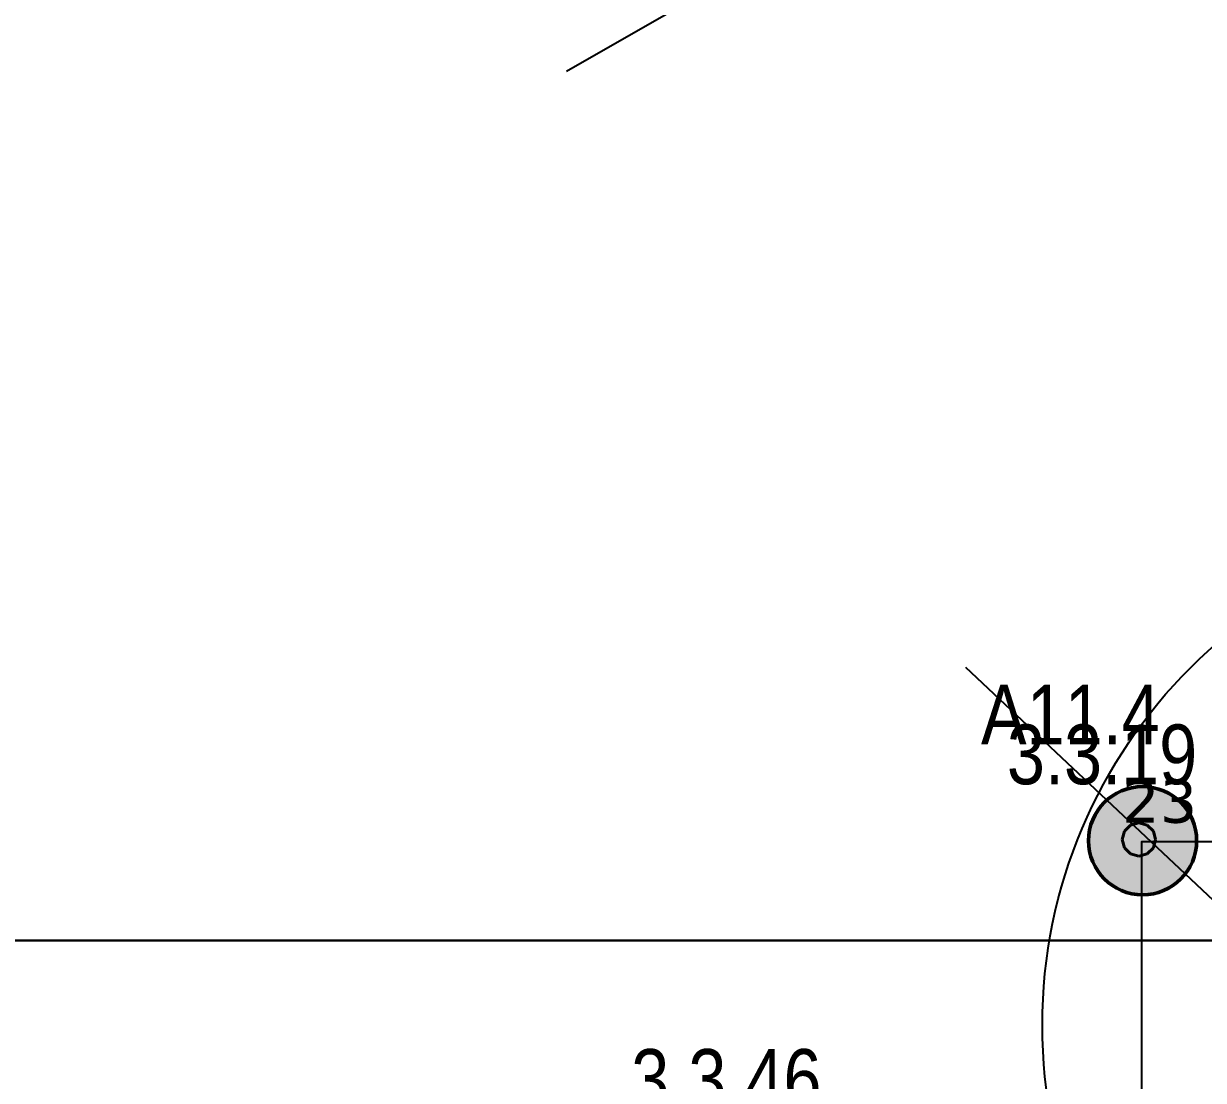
# Model space of a CAD drawing. Header units: millimetres. Extents: x -243740 to 150609, y -473655 to -165121.
# Drawn here: x -220811 to -215874, y -383273 to -378852 of the extents above; entities that cross this region are included whole.
import ezdxf
from ezdxf.enums import TextEntityAlignment as Align

# ---------------------------------------------------------------- set-up
doc = ezdxf.new("R2010")
doc.units = ezdxf.units.MM
for name, color, linetype in [('_Гр.ЩД-1А.5.9.I2.3', 6, 'Continuous'), ('Вставка', 252, 'Continuous'), ('с_у МГН_ПУИ игнор_в_з', 252, 'Continuous')]:
    doc.layers.add(name, color=color, linetype=linetype)
for name, color, linetype, lineweight in [('_освещение_dali', 3, 'Continuous', 50), ('A-ANNO-DIMS', 7, 'Continuous', 9), ('DLX_FL2_LUM 5', 5, 'Continuous', 40), ('Освещение', 5, 'Continuous', 30)]:
    doc.layers.add(name, color=color, linetype=linetype, lineweight=lineweight)
doc.styles.add('Arial Narrow_6', font='ARIALN.TTF', dxfattribs={"height": 193.245432})
doc.styles.add('GOST 2.304', font='')
doc.styles.get("Standard").update_dxf_attribs({"font": 'ARIALN.TTF'})
doc.styles.add('TableTextStyle', font='')
doc.styles.get('GOST 2.304').set_extended_font_data('GOST Common')
doc.styles.get('TableTextStyle').set_extended_font_data('VERDANA.TTF')
doc.linetypes.add('Truba', pattern='A,3e-05,[4,MSH_7,S=1,R=0,X=0,Y=0],-3.022072', length=3.022102)
doc.dimstyles.new('М-100', dxfattribs={"dimtxt": 200, "dimasz": 80, "dimexe": 100, "dimexo": 200, "dimgap": 50, "dimtad": 1, "dimdec": 0, "dimzin": 0, "dimdsep": 46, "dimtxsty": 'GOST 2.304', "dimblk": 'ARCHTICK', "dimcen": 90, "dimdle": 100, "dimadec": 0, "dimazin": 0, "dimtfac": 1, "dimtdec": 0, "dimtmove": 1, "dimatfit": 0, "dimfxl": 1, "dimtolj": 1, "dimtzin": 0, "dimarcsym": 0})

# ---------------------------------------------------------------- blocks, each defined once
blk = doc.blocks.new('_ArchTick')
at = {"color": 0, "linetype": 'ByBlock', "const_width": 0.15}
blk.add_lwpolyline([(-0.5, -0.5), (0.5, 0.5)], dxfattribs=at)
blk = doc.blocks.new('*D262')
at = {"layer": 'Defpoints', "color": 0, "lineweight": 30, "transparency": 16777216}
for p in [(0, 14749.9), (156366.9, 14749.9), (155800, 13200)]:
    blk.add_point(p, dxfattribs=at)
at = {"layer": 'с_у МГН_ПУИ игнор_в_з', "color": 0, "lineweight": -2, "transparency": 16777216}
for p, q in [((156366.9, 13100), (156366.9, 14849.9)), ((200, 14749.9), (156466.9, 14749.9)), ((156000, 13200), (156466.9, 13200))]:
    blk.add_line(p, q, dxfattribs=at)
at = {"layer": 'с_у МГН_ПУИ игнор_в_з', "color": 0, "lineweight": -2, "transparency": 16777216, "xscale": 80, "yscale": 80, "zscale": 80}
for p, rotation in [((156366.9, 14749.9), 90), ((156366.9, 13200), 270)]:
    blk.add_blockref('_ArchTick', p, dxfattribs=dict(at, rotation=rotation))
at = {"layer": 'с_у МГН_ПУИ игнор_в_з', "color": 0, "transparency": 16777216, "insert": (156216.9, 13974.9), "char_height": 200, "attachment_point": 5, "rotation": 90, "style": 'GOST 2.304'}
blk.add_mtext('\\A1;1550', dxfattribs=at)
blk = doc.blocks.new('dgdg')
at = {"layer": 'DLX_FL2_LUM 5'}
for points in [[(18425.5, 15171.9, 0), (18434.9, 15206.9, 0)], [(18434.9, 15206.9, 0), (18425.5, 15171.9, 0)], [(18434.9, 15206.9, 0), (18425.5, 15171.9, 0)], [(18425.5, 15171.9, 0), (18434.9, 15206.9, 0)], [(18434.9, 15206.9, 0), (18460.5, 15232.5, 0)], [(18460.5, 15232.5, 0), (18434.9, 15206.9, 0)], [(18460.5, 15232.5, 0), (18434.9, 15206.9, 0)], [(18434.9, 15206.9, 0), (18460.5, 15232.5, 0)], [(18434.9, 15206.9, 0), (18434.9, 15206.9, 0)], [(18434.9, 15206.9, 0), (18434.9, 15206.9, 0)], [(18460.5, 15232.5, 0), (18495.5, 15241.9, 0)], [(18495.5, 15241.9, 0), (18460.5, 15232.5, 0)], [(18495.5, 15241.9, 0), (18460.5, 15232.5, 0)], [(18460.5, 15232.5, 0), (18495.5, 15241.9, 0)], [(18460.5, 15232.5, 0), (18460.5, 15232.5, 0)], [(18460.5, 15232.5, 0), (18460.5, 15232.5, 0)], [(18495.5, 15241.9, 0), (18495.5, 15241.9, 0)], [(18495.5, 15241.9, 0), (18530.5, 15232.5, 0)], [(18530.5, 15232.5, 0), (18495.5, 15241.9, 0)], [(18495.5, 15241.9, 0), (18495.5, 15241.9, 0)], [(18530.5, 15232.5, 0), (18495.5, 15241.9, 0)], [(18495.5, 15241.9, 0), (18530.5, 15232.5, 0)], [(18530.5, 15232.5, 0), (18530.5, 15232.5, 0)], [(18530.5, 15232.5, 0), (18556.1, 15206.9, 0)], [(18556.1, 15206.9, 0), (18530.5, 15232.5, 0)], [(18530.5, 15232.5, 0), (18530.5, 15232.5, 0)], [(18556.1, 15206.9, 0), (18530.5, 15232.5, 0)], [(18530.5, 15232.5, 0), (18556.1, 15206.9, 0)], [(18556.1, 15206.9, 0), (18556.1, 15206.9, 0)], [(18556.1, 15206.9, 0), (18565.5, 15171.9, 0)], [(18565.5, 15171.9, 0), (18556.1, 15206.9, 0)], [(18556.1, 15206.9, 0), (18556.1, 15206.9, 0)], [(18565.5, 15171.9, 0), (18556.1, 15206.9, 0)], [(18556.1, 15206.9, 0), (18565.5, 15171.9, 0)], [(18434.9, 15136.9, 0), (18425.5, 15171.9, 0)], [(18425.5, 15171.9, 0), (18425.5, 15171.9, 0)], [(18425.5, 15171.9, 0), (18434.9, 15136.9, 0)], [(18425.5, 15171.9, 0), (18425.5, 15171.9, 0)], [(18425.5, 15171.9, 0), (18434.9, 15136.9, 0)], [(18434.9, 15136.9, 0), (18425.5, 15171.9, 0)], [(18565.5, 15171.9, 0), (18556.1, 15136.9, 0)], [(18556.1, 15136.9, 0), (18565.5, 15171.9, 0)], [(18556.1, 15136.9, 0), (18565.5, 15171.9, 0)], [(18565.5, 15171.9, 0), (18556.1, 15136.9, 0)], [(18565.5, 15171.9, 0), (18565.5, 15171.9, 0)], [(18565.5, 15171.9, 0), (18565.5, 15171.9, 0)], [(18434.9, 15136.9, 0), (18434.9, 15136.9, 0)], [(18460.5, 15111.3, 0), (18434.9, 15136.9, 0)], [(18434.9, 15136.9, 0), (18434.9, 15136.9, 0)], [(18434.9, 15136.9, 0), (18460.5, 15111.3, 0)], [(18434.9, 15136.9, 0), (18460.5, 15111.3, 0)], [(18460.5, 15111.3, 0), (18434.9, 15136.9, 0)], [(18495.5, 15101.9, 0), (18460.5, 15111.3, 0)], [(18460.5, 15111.3, 0), (18460.5, 15111.3, 0)], [(18460.5, 15111.3, 0), (18495.5, 15101.9, 0)], [(18460.5, 15111.3, 0), (18460.5, 15111.3, 0)], [(18460.5, 15111.3, 0), (18495.5, 15101.9, 0)], [(18495.5, 15101.9, 0), (18460.5, 15111.3, 0)], [(18530.5, 15111.3, 0), (18495.5, 15101.9, 0)], [(18495.5, 15101.9, 0), (18530.5, 15111.3, 0)], [(18495.5, 15101.9, 0), (18530.5, 15111.3, 0)], [(18530.5, 15111.3, 0), (18495.5, 15101.9, 0)], [(18556.1, 15136.9, 0), (18530.5, 15111.3, 0)], [(18530.5, 15111.3, 0), (18556.1, 15136.9, 0)], [(18530.5, 15111.3, 0), (18556.1, 15136.9, 0)], [(18556.1, 15136.9, 0), (18530.5, 15111.3, 0)], [(18530.5, 15111.3, 0), (18530.5, 15111.3, 0)], [(18530.5, 15111.3, 0), (18530.5, 15111.3, 0)], [(18556.1, 15136.9, 0), (18556.1, 15136.9, 0)], [(18556.1, 15136.9, 0), (18556.1, 15136.9, 0)], [(18495.5, 15101.9, 0), (18495.5, 15101.9, 0)], [(18495.5, 15101.9, 0), (18495.5, 15101.9, 0)]]:
    blk.add_polyline3d(points, dxfattribs=at)
at = {"layer": 'Освещение', "lineweight": 40, "style": 'Arial Narrow_6'}
blk.add_text('А11.4', height=250, dxfattribs=at).set_placement((17834.8, 15569.3))
blk = doc.blocks.new('A$Cab2378fa')
at = {"lineweight": 25, "true_color": 0xfff5f5}
h = blk.add_hatch(color=7, dxfattribs=at)
h.dxf.hatch_style = 1
h.paths.add_polyline_path([(0, 0), (-141.6, -170.3, 0.174923), (3, -222.4, 0.197808), (162.3, -156.8)])
h.paths.add_polyline_path([(-163.2, 157.6), (0, 0), (147.8, 177.8, 0.175398), (3, 230.2, 0.209014)])
at = {"lineweight": 25}
h = blk.add_hatch(color=0, dxfattribs=at)
h.paths.add_polyline_path([(162.3, -156.8, 0.442338), (147.8, 177.8), (0, 0)])
h.paths.add_polyline_path([(-141.6, -170.3), (0, 0), (-163.2, 157.6, 0.430096)])
blk.add_circle((3, 3.9), 226.3)
blk = doc.blocks.new('A$C010e0e93')
at = {"layer": 'с_у МГН_ПУИ игнор_в_з'}
dim = blk.add_linear_dim(base=(156366.9, 14749.9), p1=(155800, 13200), p2=(0, 14749.9), angle=90, dimstyle='М-100', dxfattribs=at)
dim.commit()
dim.dimension.update_dxf_attribs({"geometry": '*D262', "text_midpoint": (156216.9, 13974.9)})

msp = doc.modelspace()

# ---------------------------------------------------------------- block references
at = {"layer": '_освещение_dali', "color": 5, "ltscale": 100}
msp.add_blockref('A$Cab2378fa', (-216132, -382274.4), dxfattribs=at)

# ---------------------------------------------------------------- next in the draw order: block references
at = {"layer": 'Вставка', "linetype": 'Truba', "lineweight": 30, "ltscale": 100}
msp.add_blockref('A$C010e0e93', (-234640, -397437.2), dxfattribs=at)

# ---------------------------------------------------------------- next in the draw order: linework, layer by layer
at = {"layer": '_Гр.ЩД-1А.5.9.I2.3', "ltscale": 100}
msp.add_lwpolyline([(-212939.5, -387338.1), (-215614.3, -386524.4), (-217606.2, -386524.4), (-220368.6, -386524.4), (-220368.6, -385980.1), (-217824.2, -385980.1), (-217349.6, -385832.4), (-217349.6, -385163.5), (-217580.6, -385027), (-217356.9, -384491.2), (-217356.9, -383830.6), (-217831, -383657.6), (-216132, -383657.6), (-216132, -382274.4), (-215485.9, -382274.4), (-214824, -382274.4), (-214172.3, -382274.4), (-213517.8, -382274.4), (-212859.2, -382276.8), (-213589.5, -383350.4), (-214880.7, -384463.4), (-214443.8, -385336.5)], dxfattribs=at)
at = {"layer": 'Defpoints', "color": 251, "ltscale": 100, "true_color": 0x636466}
for points in [[(-212040, -375337.2), (-218540, -379052.8)], [(-216870.4, -381544.2), (-212040, -386087.2)]]:
    msp.add_lwpolyline(points, dxfattribs=at)
at = {"layer": 'Defpoints', "color": 3, "ltscale": 100}
msp.add_circle((-214432.7, -383042.5), 2115.6, dxfattribs=at)

# ---------------------------------------------------------------- next in the draw order: block references
at = {"layer": 'Defpoints', "linetype": 'Truba'}
msp.add_blockref('dgdg', (-234640, -397437.2), dxfattribs=at)

# ---------------------------------------------------------------- next in the draw order: texts
at = {"layer": '_Гр.ЩД-1А.5.9.I2.3', "ltscale": 100}
for s, p in [('3.3.19', (-216298.5, -382109.1)), ('3.3.46', (-217870.4, -383467.2))]:
    msp.add_text(s, height=250, dxfattribs=at).set_placement(p, align=Align.BOTTOM_CENTER)
at = {"layer": '_освещение_dali', "color": 63, "true_color": 0xbddd80, "style": 'TableTextStyle'}
msp.add_text('23', height=180, dxfattribs=at).set_placement((-216214.5, -382195.2))

doc.saveas('drawing.dxf')
